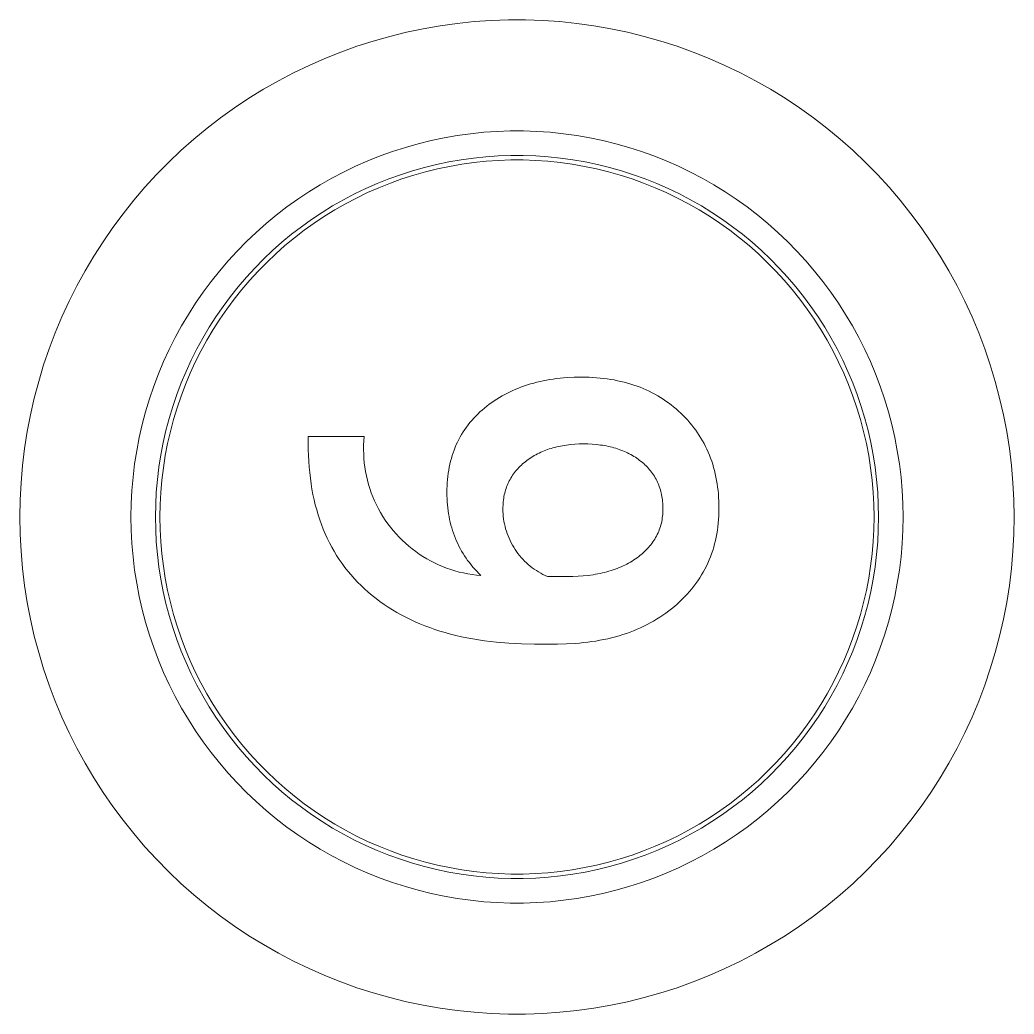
# Model space of a CAD drawing. Header units: millimetres. Extents: x -279 to 4999, y 61 to 3536.
# Drawn here: x 241.1 to 263.1, y 1741.27 to 1763.26 of the extents above; entities that cross this region are included whole.
import ezdxf

# ---------------------------------------------------------------- set-up
doc = ezdxf.new("R2010")
doc.units = ezdxf.units.MM
doc.layers.add('ZANO_R', color=7, linetype='Continuous', lineweight=0)

msp = doc.modelspace()

# ---------------------------------------------------------------- linework, layer by layer
at = {"layer": 'ZANO_R'}
for p, q in [((250.402, 1763.131), (250.028, 1763.066)), ((250.778, 1763.184), (250.402, 1763.131)), ((251.156, 1763.223), (250.778, 1763.184)), ((251.534, 1763.249), (251.156, 1763.223)), ((251.914, 1763.262), (251.534, 1763.249)), ((252.294, 1763.262), (251.914, 1763.262)), ((252.673, 1763.249), (252.294, 1763.262)), ((253.052, 1763.223), (252.673, 1763.249)), ((253.43, 1763.184), (253.052, 1763.223)), ((253.806, 1763.131), (253.43, 1763.184)), ((254.18, 1763.066), (253.806, 1763.131)), ((249.287, 1762.897), (248.922, 1762.794)), ((249.656, 1762.988), (249.287, 1762.897)), ((250.028, 1763.066), (249.656, 1762.988)), ((254.552, 1762.988), (254.18, 1763.066)), ((254.92, 1762.897), (254.552, 1762.988)), ((255.286, 1762.794), (254.92, 1762.897)), ((248.56, 1762.678), (248.203, 1762.549)), ((248.922, 1762.794), (248.56, 1762.678)), ((255.647, 1762.678), (255.286, 1762.794)), ((256.004, 1762.549), (255.647, 1762.678)), ((248.203, 1762.549), (247.85, 1762.408)), ((256.357, 1762.408), (256.004, 1762.549)), ((247.503, 1762.255), (247.161, 1762.091)), ((247.85, 1762.408), (247.503, 1762.255)), ((256.705, 1762.255), (256.357, 1762.408)), ((257.047, 1762.091), (256.705, 1762.255)), ((247.161, 1762.091), (246.824, 1761.914)), ((257.383, 1761.914), (257.047, 1762.091)), ((246.824, 1761.914), (246.495, 1761.726)), ((257.713, 1761.726), (257.383, 1761.914)), ((246.495, 1761.726), (246.171, 1761.527)), ((258.036, 1761.527), (257.713, 1761.726)), ((246.171, 1761.527), (245.855, 1761.317)), ((258.352, 1761.317), (258.036, 1761.527)), ((245.855, 1761.317), (245.546, 1761.096)), ((258.661, 1761.096), (258.352, 1761.317)), ((245.546, 1761.096), (245.245, 1760.864)), ((258.962, 1760.864), (258.661, 1761.096)), ((245.245, 1760.864), (244.953, 1760.622)), ((250.491, 1760.653), (250.782, 1760.704)), ((250.782, 1760.704), (251.074, 1760.744)), ((251.074, 1760.744), (251.367, 1760.775)), ((251.367, 1760.775), (251.662, 1760.795)), ((251.662, 1760.795), (251.956, 1760.805)), ((251.956, 1760.805), (252.251, 1760.805)), ((252.251, 1760.805), (252.546, 1760.795)), ((252.546, 1760.795), (252.84, 1760.775)), ((252.84, 1760.775), (253.133, 1760.744)), ((253.133, 1760.744), (253.426, 1760.704)), ((253.426, 1760.704), (253.716, 1760.653)), ((259.255, 1760.622), (258.962, 1760.864)), ((244.953, 1760.622), (244.668, 1760.37)), ((249.352, 1760.351), (249.633, 1760.441)), ((249.633, 1760.441), (249.917, 1760.522)), ((249.917, 1760.522), (250.203, 1760.592)), ((250.203, 1760.592), (250.491, 1760.653)), ((253.716, 1760.653), (254.005, 1760.592)), ((254.005, 1760.592), (254.291, 1760.522)), ((254.291, 1760.522), (254.575, 1760.441)), ((254.575, 1760.441), (254.856, 1760.351)), ((259.539, 1760.37), (259.255, 1760.622)), ((244.668, 1760.37), (244.393, 1760.109)), ((248.801, 1760.142), (249.075, 1760.251)), ((249.075, 1760.251), (249.352, 1760.351)), ((251.139, 1760.206), (251.414, 1760.234)), ((251.414, 1760.234), (251.69, 1760.253)), ((251.69, 1760.253), (251.966, 1760.263)), ((251.966, 1760.263), (252.242, 1760.263)), ((252.242, 1760.263), (252.518, 1760.253)), ((252.518, 1760.253), (252.793, 1760.234)), ((252.793, 1760.234), (253.068, 1760.206)), ((254.856, 1760.351), (255.133, 1760.251)), ((255.133, 1760.251), (255.407, 1760.142)), ((259.815, 1760.109), (259.539, 1760.37)), ((244.393, 1760.109), (244.127, 1759.838)), ((248.265, 1759.895), (248.531, 1760.023)), ((248.531, 1760.023), (248.801, 1760.142)), ((250.055, 1759.997), (250.324, 1760.063)), ((250.324, 1760.063), (250.594, 1760.12)), ((250.346, 1759.966), (250.613, 1760.022)), ((250.594, 1760.12), (250.866, 1760.168)), ((250.613, 1760.022), (250.881, 1760.069)), ((250.866, 1760.168), (251.139, 1760.206)), ((250.881, 1760.069), (251.152, 1760.106)), ((251.152, 1760.106), (251.423, 1760.134)), ((251.423, 1760.134), (251.695, 1760.153)), ((251.695, 1760.153), (251.967, 1760.163)), ((251.967, 1760.163), (252.24, 1760.163)), ((252.24, 1760.163), (252.513, 1760.153)), ((252.513, 1760.153), (252.785, 1760.134)), ((252.785, 1760.134), (253.056, 1760.106)), ((253.056, 1760.106), (253.326, 1760.069)), ((253.068, 1760.206), (253.342, 1760.168)), ((253.326, 1760.069), (253.595, 1760.022)), ((253.342, 1760.168), (253.614, 1760.12)), ((253.595, 1760.022), (253.862, 1759.966)), ((253.614, 1760.12), (253.884, 1760.063)), ((253.884, 1760.063), (254.152, 1759.997)), ((255.407, 1760.142), (255.677, 1760.023)), ((255.677, 1760.023), (255.943, 1759.895)), ((260.081, 1759.838), (259.815, 1760.109)), ((244.127, 1759.838), (243.87, 1759.558)), ((248.004, 1759.758), (248.265, 1759.895)), ((249.267, 1759.744), (249.527, 1759.837)), ((249.527, 1759.837), (249.79, 1759.922)), ((249.559, 1759.743), (249.819, 1759.826)), ((249.79, 1759.922), (250.055, 1759.997)), ((249.819, 1759.826), (250.081, 1759.901)), ((250.081, 1759.901), (250.346, 1759.966)), ((253.862, 1759.966), (254.126, 1759.901)), ((254.126, 1759.901), (254.389, 1759.826)), ((254.152, 1759.997), (254.418, 1759.922)), ((254.389, 1759.826), (254.649, 1759.743)), ((254.418, 1759.922), (254.681, 1759.837)), ((254.681, 1759.837), (254.941, 1759.744)), ((255.943, 1759.895), (256.204, 1759.758)), ((260.337, 1759.558), (260.081, 1759.838)), ((247.497, 1759.458), (247.748, 1759.612)), ((247.748, 1759.612), (248.004, 1759.758)), ((248.758, 1759.53), (249.01, 1759.642)), ((249.01, 1759.642), (249.267, 1759.744)), ((249.049, 1759.549), (249.302, 1759.651)), ((249.302, 1759.651), (249.559, 1759.743)), ((254.649, 1759.743), (254.905, 1759.651)), ((254.905, 1759.651), (255.158, 1759.549)), ((254.941, 1759.744), (255.197, 1759.642)), ((255.197, 1759.642), (255.45, 1759.53)), ((256.204, 1759.758), (256.46, 1759.612)), ((256.46, 1759.612), (256.711, 1759.458)), ((243.87, 1759.558), (243.623, 1759.27)), ((247.251, 1759.294), (247.497, 1759.458)), ((248.264, 1759.282), (248.509, 1759.411)), ((248.509, 1759.411), (248.758, 1759.53)), ((248.554, 1759.321), (248.799, 1759.44)), ((248.799, 1759.44), (249.049, 1759.549)), ((255.158, 1759.549), (255.408, 1759.44)), ((255.408, 1759.44), (255.654, 1759.321)), ((255.45, 1759.53), (255.699, 1759.411)), ((255.699, 1759.411), (255.943, 1759.282)), ((256.711, 1759.458), (256.957, 1759.294)), ((260.584, 1759.27), (260.337, 1759.558)), ((243.623, 1759.27), (243.387, 1758.973)), ((246.778, 1758.943), (247.011, 1759.123)), ((247.011, 1759.123), (247.251, 1759.294)), ((247.789, 1759.001), (248.024, 1759.146)), ((248.024, 1759.146), (248.264, 1759.282)), ((248.075, 1759.06), (248.312, 1759.195)), ((248.312, 1759.195), (248.554, 1759.321)), ((255.654, 1759.321), (255.895, 1759.195)), ((255.895, 1759.195), (256.132, 1759.06)), ((255.943, 1759.282), (256.183, 1759.146)), ((256.183, 1759.146), (256.418, 1759.001)), ((256.957, 1759.294), (257.196, 1759.123)), ((257.196, 1759.123), (257.43, 1758.943)), ((260.821, 1758.973), (260.584, 1759.27)), ((243.387, 1758.973), (243.16, 1758.668)), ((246.55, 1758.755), (246.778, 1758.943)), ((247.559, 1758.848), (247.789, 1759.001)), ((247.616, 1758.765), (247.843, 1758.916)), ((247.843, 1758.916), (248.075, 1759.06)), ((256.132, 1759.06), (256.364, 1758.916)), ((256.364, 1758.916), (256.591, 1758.765)), ((256.418, 1759.001), (256.648, 1758.848)), ((257.43, 1758.943), (257.657, 1758.755)), ((261.047, 1758.668), (260.821, 1758.973)), ((246.329, 1758.559), (246.55, 1758.755)), ((247.116, 1758.519), (247.335, 1758.687)), ((247.335, 1758.687), (247.559, 1758.848)), ((247.394, 1758.607), (247.616, 1758.765)), ((256.591, 1758.765), (256.813, 1758.607)), ((256.648, 1758.848), (256.873, 1758.687)), ((256.873, 1758.687), (257.092, 1758.519)), ((257.657, 1758.755), (257.878, 1758.559)), ((243.16, 1758.668), (242.944, 1758.355)), ((246.116, 1758.356), (246.329, 1758.559)), ((246.903, 1758.343), (247.116, 1758.519)), ((247.178, 1758.44), (247.394, 1758.607)), ((256.813, 1758.607), (257.029, 1758.44)), ((257.092, 1758.519), (257.305, 1758.343)), ((257.878, 1758.559), (258.092, 1758.356)), ((261.263, 1758.355), (261.047, 1758.668)), ((242.944, 1758.355), (242.74, 1758.036)), ((245.909, 1758.146), (246.116, 1758.356)), ((246.696, 1758.16), (246.903, 1758.343)), ((246.764, 1758.086), (246.968, 1758.267)), ((246.968, 1758.267), (247.178, 1758.44)), ((257.029, 1758.44), (257.24, 1758.267)), ((257.24, 1758.267), (257.444, 1758.086)), ((257.305, 1758.343), (257.511, 1758.16)), ((258.092, 1758.356), (258.299, 1758.146)), ((261.468, 1758.036), (261.263, 1758.355)), ((242.74, 1758.036), (242.546, 1757.709)), ((245.71, 1757.929), (245.909, 1758.146)), ((246.496, 1757.969), (246.696, 1758.16)), ((246.566, 1757.898), (246.764, 1758.086)), ((257.444, 1758.086), (257.642, 1757.898)), ((257.511, 1758.16), (257.712, 1757.969)), ((258.299, 1758.146), (258.498, 1757.929)), ((261.662, 1757.709), (261.468, 1758.036)), ((245.518, 1757.705), (245.71, 1757.929)), ((246.302, 1757.772), (246.496, 1757.969)), ((246.375, 1757.704), (246.566, 1757.898)), ((257.642, 1757.898), (257.833, 1757.704)), ((257.712, 1757.969), (257.905, 1757.772)), ((258.498, 1757.929), (258.69, 1757.705)), ((242.546, 1757.709), (242.364, 1757.376)), ((245.334, 1757.474), (245.518, 1757.705)), ((246.116, 1757.569), (246.302, 1757.772)), ((246.191, 1757.503), (246.375, 1757.704)), ((257.833, 1757.704), (258.017, 1757.503)), ((257.905, 1757.772), (258.092, 1757.569)), ((258.69, 1757.705), (258.874, 1757.474)), ((261.844, 1757.376), (261.662, 1757.709)), ((242.364, 1757.376), (242.193, 1757.037)), ((245.158, 1757.237), (245.334, 1757.474)), ((245.936, 1757.359), (246.116, 1757.569)), ((246.013, 1757.295), (246.191, 1757.503)), ((258.017, 1757.503), (258.194, 1757.295)), ((258.092, 1757.569), (258.271, 1757.359)), ((258.874, 1757.474), (259.049, 1757.237)), ((262.014, 1757.037), (261.844, 1757.376)), ((244.991, 1756.995), (245.158, 1757.237)), ((245.599, 1756.921), (245.764, 1757.143)), ((245.764, 1757.143), (245.936, 1757.359)), ((245.843, 1757.082), (246.013, 1757.295)), ((258.194, 1757.295), (258.364, 1757.082)), ((258.271, 1757.359), (258.444, 1757.143)), ((258.444, 1757.143), (258.608, 1756.921)), ((259.049, 1757.237), (259.217, 1756.995)), ((242.193, 1757.037), (242.034, 1756.692)), ((244.832, 1756.746), (244.991, 1756.995)), ((245.442, 1756.694), (245.599, 1756.921)), ((245.681, 1756.863), (245.843, 1757.082)), ((258.364, 1757.082), (258.527, 1756.863)), ((258.608, 1756.921), (258.765, 1756.694)), ((259.217, 1756.995), (259.376, 1756.746)), ((262.173, 1756.692), (262.014, 1757.037)), ((244.681, 1756.493), (244.832, 1756.746)), ((245.526, 1756.639), (245.681, 1756.863)), ((258.527, 1756.863), (258.682, 1756.639)), ((259.376, 1756.746), (259.526, 1756.493)), ((242.034, 1756.692), (241.887, 1756.341)), ((244.54, 1756.234), (244.681, 1756.493)), ((245.294, 1756.462), (245.442, 1756.694)), ((245.379, 1756.409), (245.526, 1756.639)), ((258.682, 1756.639), (258.829, 1756.409)), ((258.765, 1756.694), (258.914, 1756.462)), ((259.526, 1756.493), (259.668, 1756.234)), ((262.32, 1756.341), (262.173, 1756.692)), ((241.887, 1756.341), (241.753, 1755.986)), ((245.153, 1756.224), (245.294, 1756.462)), ((245.24, 1756.174), (245.379, 1756.409)), ((258.829, 1756.409), (258.968, 1756.174)), ((258.914, 1756.462), (259.055, 1756.224)), ((262.455, 1755.986), (262.32, 1756.341)), ((244.407, 1755.97), (244.54, 1756.234)), ((245.02, 1755.982), (245.153, 1756.224)), ((245.109, 1755.935), (245.24, 1756.174)), ((258.968, 1756.174), (259.099, 1755.935)), ((259.055, 1756.224), (259.187, 1755.982)), ((259.668, 1756.234), (259.8, 1755.97)), ((241.753, 1755.986), (241.63, 1755.627)), ((244.284, 1755.703), (244.407, 1755.97)), ((244.896, 1755.735), (245.02, 1755.982)), ((244.986, 1755.692), (245.109, 1755.935)), ((259.099, 1755.935), (259.221, 1755.692)), ((259.187, 1755.982), (259.312, 1755.735)), ((259.8, 1755.97), (259.924, 1755.703)), ((262.577, 1755.627), (262.455, 1755.986)), ((241.63, 1755.627), (241.521, 1755.263)), ((244.17, 1755.431), (244.284, 1755.703)), ((244.781, 1755.484), (244.896, 1755.735)), ((244.872, 1755.444), (244.986, 1755.692)), ((259.221, 1755.692), (259.336, 1755.444)), ((259.312, 1755.735), (259.427, 1755.484)), ((259.924, 1755.703), (260.038, 1755.431)), ((262.687, 1755.263), (262.577, 1755.627)), ((244.065, 1755.155), (244.17, 1755.431)), ((244.674, 1755.229), (244.781, 1755.484)), ((244.767, 1755.192), (244.872, 1755.444)), ((259.336, 1755.444), (259.441, 1755.192)), ((259.427, 1755.484), (259.534, 1755.229)), ((260.038, 1755.431), (260.142, 1755.155)), ((241.521, 1755.263), (241.423, 1754.896)), ((244.576, 1754.971), (244.674, 1755.229)), ((244.67, 1754.937), (244.767, 1755.192)), ((252.205, 1755.142), (252.271, 1755.166)), ((252.271, 1755.166), (252.338, 1755.188)), ((252.338, 1755.188), (252.405, 1755.208)), ((252.405, 1755.208), (252.474, 1755.228)), ((252.474, 1755.228), (252.543, 1755.246)), ((252.543, 1755.246), (252.614, 1755.262)), ((252.614, 1755.262), (252.685, 1755.278)), ((252.685, 1755.278), (252.757, 1755.292)), ((252.757, 1755.292), (252.83, 1755.305)), ((252.83, 1755.305), (252.905, 1755.316)), ((252.905, 1755.316), (252.98, 1755.326)), ((252.98, 1755.326), (253.056, 1755.335)), ((253.056, 1755.335), (253.133, 1755.342)), ((253.133, 1755.342), (253.211, 1755.348)), ((253.211, 1755.348), (253.37, 1755.356)), ((253.37, 1755.356), (253.532, 1755.359)), ((253.532, 1755.359), (253.617, 1755.358)), ((253.617, 1755.358), (253.7, 1755.356)), ((253.7, 1755.356), (253.782, 1755.352)), ((253.782, 1755.352), (253.864, 1755.346)), ((253.864, 1755.346), (253.944, 1755.339)), ((253.944, 1755.339), (254.024, 1755.331)), ((254.024, 1755.331), (254.102, 1755.32)), ((254.102, 1755.32), (254.179, 1755.309)), ((254.179, 1755.309), (254.255, 1755.295)), ((254.255, 1755.295), (254.331, 1755.28)), ((254.331, 1755.28), (254.405, 1755.264)), ((254.405, 1755.264), (254.478, 1755.246)), ((254.478, 1755.246), (254.551, 1755.227)), ((254.551, 1755.227), (254.622, 1755.205)), ((254.622, 1755.205), (254.692, 1755.183)), ((254.692, 1755.183), (254.761, 1755.158)), ((259.441, 1755.192), (259.538, 1754.937)), ((259.534, 1755.229), (259.632, 1754.971)), ((262.784, 1754.896), (262.687, 1755.263)), ((243.97, 1754.876), (244.065, 1755.155)), ((244.487, 1754.71), (244.576, 1754.971)), ((251.714, 1754.907), (251.772, 1754.941)), ((251.772, 1754.941), (251.831, 1754.974)), ((251.831, 1754.974), (251.891, 1755.005)), ((251.891, 1755.005), (251.952, 1755.035)), ((251.952, 1755.035), (252.014, 1755.064)), ((252.014, 1755.064), (252.077, 1755.091)), ((252.077, 1755.091), (252.14, 1755.117)), ((252.14, 1755.117), (252.205, 1755.142)), ((254.761, 1755.158), (254.83, 1755.133)), ((254.83, 1755.133), (254.897, 1755.105)), ((254.897, 1755.105), (254.963, 1755.076)), ((254.963, 1755.076), (255.028, 1755.046)), ((255.028, 1755.046), (255.092, 1755.014)), ((255.092, 1755.014), (255.155, 1754.98)), ((255.155, 1754.98), (255.218, 1754.945)), ((255.218, 1754.945), (255.279, 1754.908)), ((259.632, 1754.971), (259.721, 1754.71)), ((260.142, 1755.155), (260.237, 1754.876)), ((241.423, 1754.896), (241.339, 1754.526)), ((243.885, 1754.593), (243.97, 1754.876)), ((244.582, 1754.679), (244.67, 1754.937)), ((251.437, 1754.717), (251.491, 1754.757)), ((251.491, 1754.757), (251.545, 1754.797)), ((251.545, 1754.797), (251.6, 1754.835)), ((251.6, 1754.835), (251.656, 1754.872)), ((251.656, 1754.872), (251.714, 1754.907)), ((255.279, 1754.908), (255.339, 1754.87)), ((255.339, 1754.87), (255.398, 1754.83)), ((255.398, 1754.83), (255.456, 1754.789)), ((255.456, 1754.789), (255.513, 1754.746)), ((255.513, 1754.746), (255.569, 1754.701)), ((259.538, 1754.937), (259.626, 1754.679)), ((260.237, 1754.876), (260.323, 1754.593)), ((262.869, 1754.526), (262.784, 1754.896)), ((241.339, 1754.526), (241.267, 1754.153)), ((243.809, 1754.308), (243.885, 1754.593)), ((244.407, 1754.445), (244.487, 1754.71)), ((244.503, 1754.418), (244.582, 1754.679)), ((251.19, 1754.496), (251.236, 1754.542)), ((251.236, 1754.542), (251.284, 1754.587)), ((251.284, 1754.587), (251.334, 1754.631)), ((251.334, 1754.631), (251.385, 1754.674)), ((251.385, 1754.674), (251.437, 1754.717)), ((255.569, 1754.701), (255.624, 1754.655)), ((255.624, 1754.655), (255.679, 1754.607)), ((255.679, 1754.607), (255.732, 1754.558)), ((255.732, 1754.558), (255.783, 1754.507)), ((255.783, 1754.507), (255.833, 1754.456)), ((259.626, 1754.679), (259.704, 1754.418)), ((259.721, 1754.71), (259.801, 1754.445)), ((260.323, 1754.593), (260.398, 1754.308)), ((262.94, 1754.153), (262.869, 1754.526)), ((243.744, 1754.021), (243.809, 1754.308)), ((244.336, 1754.178), (244.407, 1754.445)), ((244.433, 1754.154), (244.503, 1754.418)), ((250.983, 1754.25), (251.021, 1754.301)), ((251.021, 1754.301), (251.061, 1754.351)), ((251.061, 1754.351), (251.102, 1754.4)), ((251.102, 1754.4), (251.145, 1754.448)), ((251.145, 1754.448), (251.19, 1754.496)), ((255.833, 1754.456), (255.882, 1754.403)), ((255.882, 1754.403), (255.929, 1754.35)), ((255.929, 1754.35), (255.974, 1754.295)), ((255.974, 1754.295), (256.017, 1754.24)), ((259.704, 1754.418), (259.774, 1754.154)), ((259.801, 1754.445), (259.871, 1754.178)), ((260.398, 1754.308), (260.464, 1754.021)), ((241.267, 1754.153), (241.209, 1753.778)), ((244.275, 1753.909), (244.336, 1754.178)), ((244.373, 1753.889), (244.433, 1754.154)), ((250.846, 1754.036), (250.878, 1754.091)), ((250.878, 1754.091), (250.911, 1754.145)), ((250.911, 1754.145), (250.946, 1754.198)), ((250.946, 1754.198), (250.983, 1754.25)), ((256.017, 1754.24), (256.059, 1754.184)), ((256.059, 1754.184), (256.1, 1754.126)), ((256.1, 1754.126), (256.138, 1754.068)), ((256.138, 1754.068), (256.175, 1754.008)), ((259.774, 1754.154), (259.835, 1753.889)), ((259.871, 1754.178), (259.933, 1753.909)), ((262.999, 1753.778), (262.94, 1754.153)), ((243.688, 1753.731), (243.744, 1754.021)), ((244.223, 1753.638), (244.275, 1753.909)), ((244.321, 1753.621), (244.373, 1753.889)), ((247.484, 1753.892), (247.484, 1754.046)), ((247.484, 1754.046), (248.723, 1754.046)), ((247.485, 1753.758), (247.484, 1753.892)), ((248.71, 1753.851), (248.709, 1753.754)), ((248.715, 1753.949), (248.71, 1753.851)), ((248.723, 1754.046), (248.715, 1753.949)), ((250.736, 1753.806), (250.761, 1753.865)), ((250.761, 1753.865), (250.788, 1753.923)), ((250.788, 1753.923), (250.816, 1753.98)), ((250.816, 1753.98), (250.846, 1754.036)), ((253.11, 1753.842), (253.067, 1753.834)), ((253.154, 1753.849), (253.11, 1753.842)), ((253.198, 1753.856), (253.154, 1753.849)), ((253.243, 1753.862), (253.198, 1753.856)), ((253.289, 1753.867), (253.243, 1753.862)), ((253.382, 1753.874), (253.289, 1753.867)), ((253.477, 1753.879), (253.382, 1753.874)), ((253.575, 1753.881), (253.477, 1753.879)), ((253.672, 1753.879), (253.575, 1753.881)), ((253.767, 1753.874), (253.672, 1753.879)), ((253.86, 1753.867), (253.767, 1753.874)), ((253.906, 1753.862), (253.86, 1753.867)), ((253.95, 1753.856), (253.906, 1753.862)), ((253.995, 1753.85), (253.95, 1753.856)), ((254.038, 1753.843), (253.995, 1753.85)), ((254.081, 1753.835), (254.038, 1753.843)), ((256.175, 1754.008), (256.21, 1753.948)), ((256.21, 1753.948), (256.244, 1753.887)), ((256.244, 1753.887), (256.276, 1753.825)), ((259.835, 1753.889), (259.886, 1753.621)), ((259.933, 1753.909), (259.985, 1753.638)), ((260.464, 1754.021), (260.519, 1753.731)), ((241.209, 1753.778), (241.163, 1753.401)), ((243.642, 1753.44), (243.688, 1753.731)), ((244.18, 1753.365), (244.223, 1753.638)), ((244.279, 1753.351), (244.321, 1753.621)), ((247.489, 1753.627), (247.485, 1753.758)), ((247.496, 1753.498), (247.489, 1753.627)), ((248.709, 1753.754), (248.711, 1753.657)), ((248.711, 1753.657), (248.716, 1753.56)), ((250.651, 1753.561), (250.67, 1753.624)), ((250.67, 1753.624), (250.69, 1753.685)), ((250.69, 1753.685), (250.712, 1753.746)), ((250.712, 1753.746), (250.736, 1753.806)), ((252.485, 1753.621), (252.451, 1753.601)), ((252.52, 1753.641), (252.485, 1753.621)), ((252.555, 1753.66), (252.52, 1753.641)), ((252.591, 1753.678), (252.555, 1753.66)), ((252.628, 1753.695), (252.591, 1753.678)), ((252.665, 1753.711), (252.628, 1753.695)), ((252.702, 1753.727), (252.665, 1753.711)), ((252.741, 1753.742), (252.702, 1753.727)), ((252.779, 1753.756), (252.741, 1753.742)), ((252.819, 1753.77), (252.779, 1753.756)), ((252.859, 1753.782), (252.819, 1753.77)), ((252.899, 1753.794), (252.859, 1753.782)), ((252.94, 1753.805), (252.899, 1753.794)), ((252.982, 1753.816), (252.94, 1753.805)), ((253.024, 1753.825), (252.982, 1753.816)), ((253.067, 1753.834), (253.024, 1753.825)), ((254.124, 1753.826), (254.081, 1753.835)), ((254.166, 1753.817), (254.124, 1753.826)), ((254.207, 1753.806), (254.166, 1753.817)), ((254.248, 1753.796), (254.207, 1753.806)), ((254.288, 1753.784), (254.248, 1753.796)), ((254.327, 1753.771), (254.288, 1753.784)), ((254.366, 1753.758), (254.327, 1753.771)), ((254.405, 1753.744), (254.366, 1753.758)), ((254.442, 1753.729), (254.405, 1753.744)), ((254.48, 1753.714), (254.442, 1753.729)), ((254.516, 1753.698), (254.48, 1753.714)), ((254.552, 1753.681), (254.516, 1753.698)), ((254.587, 1753.663), (254.552, 1753.681)), ((254.622, 1753.644), (254.587, 1753.663)), ((254.656, 1753.625), (254.622, 1753.644)), ((254.69, 1753.605), (254.656, 1753.625)), ((256.276, 1753.825), (256.307, 1753.761)), ((256.307, 1753.761), (256.335, 1753.697)), ((256.335, 1753.697), (256.362, 1753.632)), ((256.362, 1753.632), (256.388, 1753.566)), ((259.886, 1753.621), (259.929, 1753.351)), ((259.985, 1753.638), (260.028, 1753.365)), ((260.519, 1753.731), (260.565, 1753.44)), ((263.045, 1753.401), (262.999, 1753.778)), ((241.163, 1753.401), (241.13, 1753.023)), ((243.607, 1753.147), (243.642, 1753.44)), ((247.505, 1753.37), (247.496, 1753.498)), ((248.716, 1753.56), (248.725, 1753.463)), ((248.725, 1753.463), (248.737, 1753.366)), ((250.605, 1753.367), (250.619, 1753.432)), ((250.619, 1753.432), (250.634, 1753.497)), ((250.634, 1753.497), (250.651, 1753.561)), ((252.2, 1753.412), (252.172, 1753.385)), ((252.229, 1753.438), (252.2, 1753.412)), ((252.258, 1753.463), (252.229, 1753.438)), ((252.289, 1753.488), (252.258, 1753.463)), ((252.32, 1753.512), (252.289, 1753.488)), ((252.352, 1753.535), (252.32, 1753.512)), ((252.385, 1753.558), (252.352, 1753.535)), ((252.418, 1753.58), (252.385, 1753.558)), ((252.451, 1753.601), (252.418, 1753.58)), ((254.723, 1753.584), (254.69, 1753.605)), ((254.755, 1753.563), (254.723, 1753.584)), ((254.787, 1753.541), (254.755, 1753.563)), ((254.818, 1753.517), (254.787, 1753.541)), ((254.849, 1753.494), (254.818, 1753.517)), ((254.878, 1753.469), (254.849, 1753.494)), ((254.907, 1753.444), (254.878, 1753.469)), ((254.935, 1753.419), (254.907, 1753.444)), ((254.962, 1753.393), (254.935, 1753.419)), ((256.388, 1753.566), (256.412, 1753.499)), ((256.412, 1753.499), (256.434, 1753.43)), ((256.434, 1753.43), (256.454, 1753.361)), ((260.565, 1753.44), (260.601, 1753.147)), ((263.078, 1753.023), (263.045, 1753.401)), ((244.147, 1753.091), (244.18, 1753.365)), ((244.246, 1753.081), (244.279, 1753.351)), ((247.517, 1753.245), (247.505, 1753.37)), ((247.531, 1753.121), (247.517, 1753.245)), ((248.737, 1753.366), (248.753, 1753.27)), ((248.753, 1753.27), (248.771, 1753.174)), ((250.573, 1753.163), (250.582, 1753.232)), ((250.582, 1753.232), (250.593, 1753.3)), ((250.593, 1753.3), (250.605, 1753.367)), ((252.006, 1753.187), (251.986, 1753.157)), ((252.027, 1753.217), (252.006, 1753.187)), ((252.049, 1753.246), (252.027, 1753.217)), ((252.072, 1753.275), (252.049, 1753.246)), ((252.095, 1753.303), (252.072, 1753.275)), ((252.12, 1753.331), (252.095, 1753.303)), ((252.146, 1753.359), (252.12, 1753.331)), ((252.172, 1753.385), (252.146, 1753.359)), ((254.988, 1753.366), (254.962, 1753.393)), ((255.013, 1753.339), (254.988, 1753.366)), ((255.038, 1753.311), (255.013, 1753.339)), ((255.061, 1753.283), (255.038, 1753.311)), ((255.083, 1753.254), (255.061, 1753.283)), ((255.104, 1753.225), (255.083, 1753.254)), ((255.125, 1753.195), (255.104, 1753.225)), ((255.144, 1753.165), (255.125, 1753.195)), ((256.454, 1753.361), (256.473, 1753.291)), ((256.473, 1753.291), (256.49, 1753.22)), ((256.49, 1753.22), (256.506, 1753.148)), ((259.929, 1753.351), (259.961, 1753.081)), ((260.028, 1753.365), (260.061, 1753.091)), ((241.13, 1753.023), (241.11, 1752.644)), ((243.582, 1752.853), (243.607, 1753.147)), ((244.123, 1752.816), (244.147, 1753.091)), ((244.223, 1752.809), (244.246, 1753.081)), ((247.548, 1753), (247.531, 1753.121)), ((247.567, 1752.88), (247.548, 1753)), ((248.771, 1753.174), (248.794, 1753.08)), ((248.794, 1753.08), (248.819, 1752.986)), ((248.819, 1752.986), (248.848, 1752.893)), ((250.556, 1752.951), (250.56, 1753.023)), ((250.56, 1753.023), (250.566, 1753.094)), ((250.566, 1753.094), (250.573, 1753.163)), ((251.887, 1752.964), (251.874, 1752.93)), ((251.901, 1752.997), (251.887, 1752.964)), ((251.916, 1753.03), (251.901, 1752.997)), ((251.932, 1753.063), (251.916, 1753.03)), ((251.949, 1753.095), (251.932, 1753.063)), ((251.967, 1753.126), (251.949, 1753.095)), ((251.986, 1753.157), (251.967, 1753.126)), ((255.162, 1753.134), (255.144, 1753.165)), ((255.18, 1753.102), (255.162, 1753.134)), ((255.197, 1753.07), (255.18, 1753.102)), ((255.212, 1753.038), (255.197, 1753.07)), ((255.227, 1753.005), (255.212, 1753.038)), ((255.241, 1752.971), (255.227, 1753.005)), ((255.253, 1752.937), (255.241, 1752.971)), ((256.506, 1753.148), (256.52, 1753.075)), ((256.52, 1753.075), (256.532, 1753.001)), ((256.532, 1753.001), (256.543, 1752.926)), ((259.961, 1753.081), (259.985, 1752.809)), ((260.061, 1753.091), (260.085, 1752.816)), ((260.601, 1753.147), (260.626, 1752.853)), ((263.097, 1752.644), (263.078, 1753.023)), ((243.566, 1752.559), (243.582, 1752.853)), ((244.109, 1752.54), (244.123, 1752.816)), ((244.208, 1752.537), (244.223, 1752.809)), ((247.589, 1752.763), (247.567, 1752.88)), ((247.614, 1752.647), (247.589, 1752.763)), ((248.848, 1752.893), (248.879, 1752.801)), ((248.879, 1752.801), (248.914, 1752.71)), ((250.553, 1752.805), (250.554, 1752.879)), ((250.554, 1752.736), (250.553, 1752.805)), ((250.554, 1752.879), (250.556, 1752.951)), ((251.823, 1752.753), (251.816, 1752.716)), ((251.832, 1752.79), (251.823, 1752.753)), ((251.841, 1752.826), (251.832, 1752.79)), ((251.851, 1752.861), (251.841, 1752.826)), ((251.862, 1752.896), (251.851, 1752.861)), ((251.874, 1752.93), (251.862, 1752.896)), ((255.265, 1752.902), (255.253, 1752.937)), ((255.276, 1752.867), (255.265, 1752.902)), ((255.286, 1752.831), (255.276, 1752.867)), ((255.295, 1752.795), (255.286, 1752.831)), ((255.303, 1752.758), (255.295, 1752.795)), ((255.31, 1752.721), (255.303, 1752.758)), ((256.543, 1752.926), (256.552, 1752.85)), ((256.552, 1752.85), (256.559, 1752.773)), ((256.559, 1752.773), (256.565, 1752.695)), ((259.985, 1752.809), (259.999, 1752.537)), ((260.085, 1752.816), (260.099, 1752.54)), ((260.626, 1752.853), (260.641, 1752.559)), ((241.11, 1752.644), (241.104, 1752.264)), ((243.561, 1752.264), (243.566, 1752.559)), ((244.104, 1752.264), (244.109, 1752.54)), ((244.204, 1752.264), (244.208, 1752.537)), ((247.641, 1752.534), (247.614, 1752.647)), ((247.671, 1752.422), (247.641, 1752.534)), ((248.914, 1752.71), (248.953, 1752.62)), ((248.953, 1752.62), (248.994, 1752.532)), ((248.994, 1752.532), (249.038, 1752.445)), ((250.556, 1752.667), (250.554, 1752.736)), ((250.56, 1752.599), (250.556, 1752.667)), ((250.565, 1752.532), (250.56, 1752.599)), ((250.571, 1752.466), (250.565, 1752.532)), ((251.794, 1752.524), (251.793, 1752.484)), ((251.797, 1752.564), (251.794, 1752.524)), ((251.8, 1752.603), (251.797, 1752.564)), ((251.804, 1752.641), (251.8, 1752.603)), ((251.81, 1752.679), (251.804, 1752.641)), ((251.816, 1752.716), (251.81, 1752.679)), ((255.316, 1752.683), (255.31, 1752.721)), ((255.321, 1752.645), (255.316, 1752.683)), ((255.326, 1752.606), (255.321, 1752.645)), ((255.329, 1752.566), (255.326, 1752.606)), ((255.331, 1752.526), (255.329, 1752.566)), ((255.333, 1752.485), (255.331, 1752.526)), ((256.565, 1752.695), (256.569, 1752.617)), ((256.569, 1752.617), (256.572, 1752.537)), ((256.572, 1752.537), (256.573, 1752.456)), ((259.999, 1752.537), (260.004, 1752.264)), ((260.099, 1752.54), (260.104, 1752.264)), ((260.641, 1752.559), (260.646, 1752.264)), ((263.104, 1752.264), (263.097, 1752.644)), ((247.704, 1752.312), (247.671, 1752.422)), ((247.739, 1752.204), (247.704, 1752.312)), ((249.038, 1752.445), (249.085, 1752.36)), ((249.085, 1752.36), (249.136, 1752.277)), ((250.579, 1752.401), (250.571, 1752.466)), ((250.589, 1752.336), (250.579, 1752.401)), ((250.6, 1752.272), (250.589, 1752.336)), ((251.793, 1752.484), (251.792, 1752.444)), ((251.792, 1752.444), (251.793, 1752.388)), ((251.793, 1752.388), (251.796, 1752.332)), ((251.796, 1752.332), (251.801, 1752.277)), ((255.324, 1752.283), (255.328, 1752.322)), ((255.328, 1752.322), (255.331, 1752.362)), ((255.331, 1752.362), (255.333, 1752.403)), ((255.333, 1752.444), (255.333, 1752.485)), ((255.333, 1752.403), (255.333, 1752.444)), ((256.572, 1752.373), (256.569, 1752.291)), ((256.573, 1752.456), (256.572, 1752.373)), ((241.104, 1752.264), (241.11, 1751.884)), ((243.566, 1751.969), (243.561, 1752.264)), ((244.109, 1751.988), (244.104, 1752.264)), ((244.208, 1751.991), (244.204, 1752.264)), ((247.776, 1752.099), (247.739, 1752.204)), ((247.817, 1751.995), (247.776, 1752.099)), ((249.136, 1752.277), (249.189, 1752.195)), ((249.189, 1752.195), (249.245, 1752.116)), ((249.245, 1752.116), (249.303, 1752.038)), ((250.612, 1752.209), (250.6, 1752.272)), ((250.626, 1752.146), (250.612, 1752.209)), ((250.642, 1752.085), (250.626, 1752.146)), ((250.659, 1752.024), (250.642, 1752.085)), ((251.801, 1752.277), (251.807, 1752.221)), ((251.807, 1752.221), (251.816, 1752.166)), ((251.816, 1752.166), (251.826, 1752.111)), ((251.826, 1752.111), (251.839, 1752.056)), ((255.277, 1752.054), (255.288, 1752.091)), ((255.288, 1752.091), (255.298, 1752.128)), ((255.298, 1752.128), (255.306, 1752.166)), ((255.306, 1752.166), (255.313, 1752.204)), ((255.313, 1752.204), (255.319, 1752.243)), ((255.319, 1752.243), (255.324, 1752.283)), ((256.557, 1752.129), (256.549, 1752.05)), ((256.564, 1752.209), (256.557, 1752.129)), ((256.569, 1752.291), (256.564, 1752.209)), ((260.004, 1752.264), (259.999, 1751.991)), ((260.104, 1752.264), (260.099, 1751.988)), ((260.646, 1752.264), (260.641, 1751.969)), ((263.097, 1751.884), (263.104, 1752.264)), ((241.11, 1751.884), (241.13, 1751.505)), ((243.582, 1751.675), (243.566, 1751.969)), ((244.123, 1751.712), (244.109, 1751.988)), ((244.223, 1751.719), (244.208, 1751.991)), ((247.859, 1751.893), (247.817, 1751.995)), ((247.905, 1751.793), (247.859, 1751.893)), ((249.303, 1752.038), (249.364, 1751.962)), ((249.364, 1751.962), (249.428, 1751.889)), ((249.428, 1751.889), (249.495, 1751.818)), ((250.677, 1751.964), (250.659, 1752.024)), ((250.697, 1751.904), (250.677, 1751.964)), ((250.718, 1751.846), (250.697, 1751.904)), ((251.839, 1752.056), (251.853, 1752.002)), ((251.853, 1752.002), (251.869, 1751.949)), ((251.869, 1751.949), (251.887, 1751.896)), ((251.887, 1751.896), (251.906, 1751.844)), ((255.19, 1751.843), (255.208, 1751.877)), ((255.208, 1751.877), (255.224, 1751.911)), ((255.224, 1751.911), (255.239, 1751.946)), ((255.239, 1751.946), (255.253, 1751.982)), ((255.253, 1751.982), (255.266, 1752.018)), ((255.266, 1752.018), (255.277, 1752.054)), ((256.525, 1751.895), (256.511, 1751.818)), ((256.538, 1751.972), (256.525, 1751.895)), ((256.549, 1752.05), (256.538, 1751.972)), ((259.999, 1751.991), (259.985, 1751.719)), ((260.099, 1751.988), (260.085, 1751.712)), ((260.641, 1751.969), (260.626, 1751.675)), ((263.078, 1751.505), (263.097, 1751.884)), ((243.607, 1751.381), (243.582, 1751.675)), ((244.147, 1751.437), (244.123, 1751.712)), ((244.246, 1751.447), (244.223, 1751.719)), ((247.953, 1751.695), (247.905, 1751.793)), ((248.004, 1751.599), (247.953, 1751.695)), ((249.495, 1751.818), (249.564, 1751.749)), ((249.564, 1751.749), (249.635, 1751.682)), ((249.635, 1751.682), (249.708, 1751.619)), ((250.741, 1751.788), (250.718, 1751.846)), ((250.765, 1751.731), (250.741, 1751.788)), ((250.791, 1751.675), (250.765, 1751.731)), ((250.818, 1751.62), (250.791, 1751.675)), ((251.906, 1751.844), (251.928, 1751.792)), ((251.928, 1751.792), (251.951, 1751.741)), ((251.951, 1751.741), (251.976, 1751.691)), ((251.976, 1751.691), (252.002, 1751.642)), ((252.002, 1751.642), (252.031, 1751.594)), ((255.038, 1751.618), (255.063, 1751.649)), ((255.063, 1751.649), (255.087, 1751.68)), ((255.087, 1751.68), (255.11, 1751.712)), ((255.11, 1751.712), (255.132, 1751.744)), ((255.132, 1751.744), (255.153, 1751.776)), ((255.153, 1751.776), (255.172, 1751.809)), ((255.172, 1751.809), (255.19, 1751.843)), ((256.476, 1751.669), (256.456, 1751.596)), ((256.495, 1751.743), (256.476, 1751.669)), ((256.511, 1751.818), (256.495, 1751.743)), ((259.985, 1751.719), (259.961, 1751.447)), ((260.085, 1751.712), (260.061, 1751.437)), ((260.626, 1751.675), (260.601, 1751.381)), ((241.13, 1751.505), (241.163, 1751.127)), ((244.18, 1751.163), (244.147, 1751.437)), ((244.279, 1751.176), (244.246, 1751.447)), ((248.057, 1751.505), (248.004, 1751.599)), ((248.113, 1751.413), (248.057, 1751.505)), ((249.708, 1751.619), (249.784, 1751.557)), ((249.784, 1751.557), (249.862, 1751.499)), ((249.862, 1751.499), (249.941, 1751.443)), ((249.941, 1751.443), (250.023, 1751.39)), ((250.847, 1751.565), (250.818, 1751.62)), ((250.877, 1751.511), (250.847, 1751.565)), ((250.909, 1751.458), (250.877, 1751.511)), ((250.942, 1751.406), (250.909, 1751.458)), ((252.031, 1751.594), (252.061, 1751.547)), ((252.061, 1751.547), (252.092, 1751.501)), ((252.092, 1751.501), (252.125, 1751.456)), ((252.125, 1751.456), (252.16, 1751.412)), ((254.831, 1751.417), (254.864, 1751.445)), ((254.864, 1751.445), (254.896, 1751.472)), ((254.896, 1751.472), (254.927, 1751.501)), ((254.927, 1751.501), (254.956, 1751.529)), ((254.956, 1751.529), (254.985, 1751.559)), ((254.985, 1751.559), (255.012, 1751.588)), ((255.012, 1751.588), (255.038, 1751.618)), ((256.41, 1751.452), (256.384, 1751.382)), ((256.434, 1751.524), (256.41, 1751.452)), ((256.456, 1751.596), (256.434, 1751.524)), ((259.961, 1751.447), (259.929, 1751.176)), ((260.061, 1751.437), (260.028, 1751.163)), ((263.045, 1751.127), (263.078, 1751.505)), ((243.642, 1751.088), (243.607, 1751.381)), ((248.171, 1751.322), (248.113, 1751.413)), ((248.232, 1751.234), (248.171, 1751.322)), ((248.296, 1751.148), (248.232, 1751.234)), ((250.023, 1751.39), (250.106, 1751.339)), ((250.106, 1751.339), (250.191, 1751.292)), ((250.191, 1751.292), (250.278, 1751.248)), ((250.278, 1751.248), (250.366, 1751.207)), ((250.366, 1751.207), (250.456, 1751.168)), ((250.976, 1751.354), (250.942, 1751.406)), ((251.012, 1751.304), (250.976, 1751.354)), ((251.05, 1751.254), (251.012, 1751.304)), ((251.089, 1751.205), (251.05, 1751.254)), ((251.129, 1751.156), (251.089, 1751.205)), ((252.16, 1751.412), (252.196, 1751.369)), ((252.196, 1751.369), (252.233, 1751.328)), ((252.233, 1751.328), (252.272, 1751.288)), ((252.272, 1751.288), (252.313, 1751.249)), ((252.313, 1751.249), (252.354, 1751.212)), ((252.354, 1751.212), (252.397, 1751.176)), ((254.452, 1751.181), (254.493, 1751.201)), ((254.493, 1751.201), (254.534, 1751.222)), ((254.534, 1751.222), (254.574, 1751.244)), ((254.574, 1751.244), (254.613, 1751.266)), ((254.613, 1751.266), (254.651, 1751.289)), ((254.651, 1751.289), (254.689, 1751.313)), ((254.689, 1751.313), (254.726, 1751.338)), ((254.726, 1751.338), (254.762, 1751.364)), ((254.762, 1751.364), (254.797, 1751.39)), ((254.797, 1751.39), (254.831, 1751.417)), ((256.326, 1751.244), (256.294, 1751.177)), ((256.356, 1751.313), (256.326, 1751.244)), ((256.384, 1751.382), (256.356, 1751.313)), ((260.601, 1751.381), (260.565, 1751.088)), ((241.163, 1751.127), (241.209, 1750.75)), ((243.688, 1750.797), (243.642, 1751.088)), ((244.223, 1750.89), (244.18, 1751.163)), ((244.321, 1750.907), (244.279, 1751.176)), ((248.362, 1751.064), (248.296, 1751.148)), ((248.431, 1750.981), (248.362, 1751.064)), ((248.502, 1750.901), (248.431, 1750.981)), ((250.456, 1751.168), (250.546, 1751.133)), ((250.546, 1751.133), (250.638, 1751.102)), ((250.638, 1751.102), (250.731, 1751.073)), ((250.731, 1751.073), (250.825, 1751.047)), ((250.825, 1751.047), (250.92, 1751.025)), ((250.92, 1751.025), (251.016, 1751.007)), ((251.016, 1751.007), (251.112, 1750.991)), ((251.112, 1750.991), (251.208, 1750.979)), ((251.171, 1751.108), (251.129, 1751.156)), ((251.214, 1751.062), (251.171, 1751.108)), ((251.259, 1751.016), (251.214, 1751.062)), ((251.305, 1750.97), (251.259, 1751.016)), ((252.397, 1751.176), (252.441, 1751.142)), ((252.441, 1751.142), (252.486, 1751.109)), ((252.486, 1751.109), (252.533, 1751.078)), ((252.533, 1751.078), (252.58, 1751.048)), ((252.58, 1751.048), (252.629, 1751.02)), ((252.629, 1751.02), (252.678, 1750.994)), ((252.678, 1750.994), (252.728, 1750.969)), ((253.681, 1750.972), (253.788, 1750.987)), ((253.788, 1750.987), (253.841, 1750.996)), ((253.841, 1750.996), (253.893, 1751.005)), ((253.893, 1751.005), (253.943, 1751.015)), ((253.943, 1751.015), (253.993, 1751.026)), ((253.993, 1751.026), (254.043, 1751.038)), ((254.043, 1751.038), (254.091, 1751.051)), ((254.091, 1751.051), (254.139, 1751.064)), ((254.139, 1751.064), (254.186, 1751.078)), ((254.186, 1751.078), (254.232, 1751.094)), ((254.232, 1751.094), (254.278, 1751.109)), ((254.278, 1751.109), (254.322, 1751.126)), ((254.322, 1751.126), (254.366, 1751.144)), ((254.366, 1751.144), (254.409, 1751.162)), ((254.409, 1751.162), (254.452, 1751.181)), ((256.187, 1750.981), (256.148, 1750.918)), ((256.225, 1751.045), (256.187, 1750.981)), ((256.26, 1751.111), (256.225, 1751.045)), ((256.294, 1751.177), (256.26, 1751.111)), ((259.929, 1751.176), (259.886, 1750.907)), ((260.028, 1751.163), (259.985, 1750.89)), ((260.565, 1751.088), (260.519, 1750.797)), ((262.999, 1750.75), (263.045, 1751.127)), ((243.744, 1750.507), (243.688, 1750.797)), ((244.275, 1750.619), (244.223, 1750.89)), ((244.373, 1750.639), (244.321, 1750.907)), ((248.576, 1750.823), (248.502, 1750.901)), ((248.653, 1750.746), (248.576, 1750.823)), ((251.208, 1750.979), (251.305, 1750.97)), ((252.728, 1750.969), (252.779, 1750.946)), ((252.779, 1750.946), (253.222, 1750.946)), ((253.222, 1750.946), (253.341, 1750.948)), ((253.341, 1750.948), (253.458, 1750.953)), ((253.458, 1750.953), (253.571, 1750.961)), ((253.571, 1750.961), (253.681, 1750.972)), ((256.063, 1750.794), (256.018, 1750.734)), ((256.106, 1750.855), (256.063, 1750.794)), ((256.148, 1750.918), (256.106, 1750.855)), ((259.886, 1750.907), (259.835, 1750.639)), ((259.985, 1750.89), (259.933, 1750.619)), ((260.519, 1750.797), (260.464, 1750.507)), ((241.209, 1750.75), (241.267, 1750.375)), ((244.336, 1750.349), (244.275, 1750.619)), ((244.433, 1750.373), (244.373, 1750.639)), ((248.732, 1750.672), (248.653, 1750.746)), ((248.814, 1750.599), (248.732, 1750.672)), ((248.898, 1750.529), (248.814, 1750.599)), ((255.87, 1750.558), (255.817, 1750.502)), ((255.921, 1750.616), (255.87, 1750.558)), ((255.97, 1750.674), (255.921, 1750.616)), ((256.018, 1750.734), (255.97, 1750.674)), ((259.835, 1750.639), (259.774, 1750.373)), ((259.933, 1750.619), (259.871, 1750.349)), ((262.94, 1750.375), (262.999, 1750.75)), ((241.267, 1750.375), (241.339, 1750.002)), ((243.809, 1750.22), (243.744, 1750.507)), ((244.407, 1750.082), (244.336, 1750.349)), ((244.503, 1750.11), (244.433, 1750.373)), ((248.984, 1750.461), (248.898, 1750.529)), ((249.072, 1750.395), (248.984, 1750.461)), ((249.162, 1750.331), (249.072, 1750.395)), ((249.254, 1750.269), (249.162, 1750.331)), ((255.647, 1750.339), (255.586, 1750.286)), ((255.705, 1750.392), (255.647, 1750.339)), ((255.762, 1750.446), (255.705, 1750.392)), ((255.817, 1750.502), (255.762, 1750.446)), ((259.774, 1750.373), (259.704, 1750.11)), ((259.871, 1750.349), (259.801, 1750.082)), ((260.464, 1750.507), (260.398, 1750.22)), ((262.869, 1750.002), (262.94, 1750.375)), ((243.885, 1749.934), (243.809, 1750.22)), ((244.582, 1749.849), (244.503, 1750.11)), ((249.348, 1750.21), (249.254, 1750.269)), ((249.444, 1750.153), (249.348, 1750.21)), ((249.542, 1750.098), (249.444, 1750.153)), ((255.396, 1750.137), (255.33, 1750.091)), ((255.46, 1750.185), (255.396, 1750.137)), ((255.524, 1750.235), (255.46, 1750.185)), ((255.586, 1750.286), (255.524, 1750.235)), ((259.704, 1750.11), (259.626, 1749.849)), ((260.398, 1750.22), (260.323, 1749.934)), ((241.339, 1750.002), (241.423, 1749.631)), ((243.97, 1749.652), (243.885, 1749.934)), ((244.487, 1749.818), (244.407, 1750.082)), ((249.642, 1750.046), (249.542, 1750.098)), ((249.744, 1749.995), (249.642, 1750.046)), ((249.848, 1749.947), (249.744, 1749.995)), ((249.954, 1749.902), (249.848, 1749.947)), ((250.062, 1749.858), (249.954, 1749.902)), ((254.982, 1749.884), (254.909, 1749.847)), ((255.054, 1749.922), (254.982, 1749.884)), ((255.125, 1749.962), (255.054, 1749.922)), ((255.194, 1750.003), (255.125, 1749.962)), ((255.263, 1750.046), (255.194, 1750.003)), ((255.33, 1750.091), (255.263, 1750.046)), ((259.801, 1750.082), (259.721, 1749.818)), ((260.323, 1749.934), (260.237, 1749.652)), ((262.784, 1749.631), (262.869, 1750.002)), ((244.576, 1749.557), (244.487, 1749.818)), ((244.67, 1749.59), (244.582, 1749.849)), ((250.172, 1749.817), (250.062, 1749.858)), ((250.284, 1749.777), (250.172, 1749.817)), ((250.398, 1749.741), (250.284, 1749.777)), ((250.514, 1749.706), (250.398, 1749.741)), ((250.632, 1749.673), (250.514, 1749.706)), ((250.752, 1749.643), (250.632, 1749.673)), ((254.446, 1749.662), (254.365, 1749.637)), ((254.526, 1749.689), (254.446, 1749.662)), ((254.605, 1749.717), (254.526, 1749.689)), ((254.683, 1749.748), (254.605, 1749.717)), ((254.76, 1749.779), (254.683, 1749.748)), ((254.835, 1749.813), (254.76, 1749.779)), ((254.909, 1749.847), (254.835, 1749.813)), ((259.626, 1749.849), (259.538, 1749.59)), ((259.721, 1749.818), (259.632, 1749.557)), ((241.423, 1749.631), (241.521, 1749.264)), ((244.065, 1749.373), (243.97, 1749.652)), ((244.674, 1749.298), (244.576, 1749.557)), ((244.767, 1749.335), (244.67, 1749.59)), ((250.874, 1749.615), (250.752, 1749.643)), ((250.997, 1749.59), (250.874, 1749.615)), ((251.123, 1749.566), (250.997, 1749.59)), ((251.251, 1749.545), (251.123, 1749.566)), ((251.381, 1749.526), (251.251, 1749.545)), ((251.513, 1749.509), (251.381, 1749.526)), ((251.647, 1749.495), (251.513, 1749.509)), ((251.92, 1749.472), (251.647, 1749.495)), ((252.202, 1749.459), (251.92, 1749.472)), ((252.491, 1749.454), (252.202, 1749.459)), ((252.999, 1749.454), (252.491, 1749.454)), ((253.197, 1749.458), (252.999, 1749.454)), ((253.39, 1749.467), (253.197, 1749.458)), ((253.484, 1749.475), (253.39, 1749.467)), ((253.578, 1749.484), (253.484, 1749.475)), ((253.67, 1749.494), (253.578, 1749.484)), ((253.761, 1749.506), (253.67, 1749.494)), ((253.851, 1749.52), (253.761, 1749.506)), ((253.939, 1749.536), (253.851, 1749.52)), ((254.027, 1749.553), (253.939, 1749.536)), ((254.113, 1749.571), (254.027, 1749.553)), ((254.198, 1749.592), (254.113, 1749.571)), ((254.282, 1749.614), (254.198, 1749.592)), ((254.365, 1749.637), (254.282, 1749.614)), ((259.538, 1749.59), (259.441, 1749.335)), ((259.632, 1749.557), (259.534, 1749.298)), ((260.237, 1749.652), (260.142, 1749.373)), ((262.687, 1749.264), (262.784, 1749.631)), ((241.521, 1749.264), (241.63, 1748.901)), ((244.17, 1749.097), (244.065, 1749.373)), ((244.781, 1749.044), (244.674, 1749.298)), ((244.872, 1749.084), (244.767, 1749.335)), ((259.441, 1749.335), (259.336, 1749.084)), ((259.534, 1749.298), (259.427, 1749.044)), ((260.142, 1749.373), (260.038, 1749.097)), ((262.577, 1748.901), (262.687, 1749.264)), ((244.284, 1748.825), (244.17, 1749.097)), ((244.896, 1748.793), (244.781, 1749.044)), ((244.986, 1748.836), (244.872, 1749.084)), ((259.336, 1749.084), (259.221, 1748.836)), ((259.427, 1749.044), (259.312, 1748.793)), ((260.038, 1749.097), (259.924, 1748.825)), ((241.63, 1748.901), (241.753, 1748.541)), ((244.407, 1748.557), (244.284, 1748.825)), ((245.02, 1748.546), (244.896, 1748.793)), ((245.109, 1748.593), (244.986, 1748.836)), ((259.221, 1748.836), (259.099, 1748.593)), ((259.312, 1748.793), (259.187, 1748.546)), ((259.924, 1748.825), (259.8, 1748.557)), ((262.455, 1748.541), (262.577, 1748.901)), ((245.24, 1748.353), (245.109, 1748.593)), ((259.099, 1748.593), (258.968, 1748.353)), ((241.753, 1748.541), (241.887, 1748.186)), ((244.54, 1748.294), (244.407, 1748.557)), ((245.153, 1748.304), (245.02, 1748.546)), ((245.379, 1748.119), (245.24, 1748.353)), ((258.968, 1748.353), (258.829, 1748.119)), ((259.187, 1748.546), (259.055, 1748.304)), ((259.8, 1748.557), (259.668, 1748.294)), ((262.32, 1748.186), (262.455, 1748.541)), ((241.887, 1748.186), (242.034, 1747.836)), ((244.681, 1748.035), (244.54, 1748.294)), ((245.294, 1748.066), (245.153, 1748.304)), ((259.055, 1748.304), (258.914, 1748.066)), ((259.668, 1748.294), (259.526, 1748.035)), ((262.173, 1747.836), (262.32, 1748.186)), ((244.832, 1747.782), (244.681, 1748.035)), ((245.442, 1747.834), (245.294, 1748.066)), ((245.526, 1747.889), (245.379, 1748.119)), ((258.829, 1748.119), (258.682, 1747.889)), ((258.914, 1748.066), (258.765, 1747.834)), ((259.526, 1748.035), (259.376, 1747.782)), ((242.034, 1747.836), (242.193, 1747.491)), ((244.991, 1747.533), (244.832, 1747.782)), ((245.599, 1747.606), (245.442, 1747.834)), ((245.681, 1747.665), (245.526, 1747.889)), ((258.682, 1747.889), (258.527, 1747.665)), ((258.765, 1747.834), (258.608, 1747.606)), ((259.376, 1747.782), (259.217, 1747.533)), ((262.014, 1747.491), (262.173, 1747.836)), ((242.193, 1747.491), (242.364, 1747.152)), ((245.158, 1747.29), (244.991, 1747.533)), ((245.764, 1747.385), (245.599, 1747.606)), ((245.843, 1747.446), (245.681, 1747.665)), ((258.527, 1747.665), (258.364, 1747.446)), ((258.608, 1747.606), (258.444, 1747.385)), ((259.217, 1747.533), (259.049, 1747.29)), ((261.844, 1747.152), (262.014, 1747.491)), ((245.334, 1747.054), (245.158, 1747.29)), ((245.936, 1747.169), (245.764, 1747.385)), ((246.013, 1747.232), (245.843, 1747.446)), ((258.364, 1747.446), (258.194, 1747.232)), ((258.444, 1747.385), (258.271, 1747.169)), ((259.049, 1747.29), (258.874, 1747.054)), ((242.364, 1747.152), (242.546, 1746.819)), ((245.518, 1746.823), (245.334, 1747.054)), ((246.116, 1746.959), (245.936, 1747.169)), ((246.191, 1747.025), (246.013, 1747.232)), ((246.375, 1746.824), (246.191, 1747.025)), ((258.017, 1747.025), (257.833, 1746.824)), ((258.194, 1747.232), (258.017, 1747.025)), ((258.271, 1747.169), (258.092, 1746.959)), ((258.874, 1747.054), (258.69, 1746.823)), ((261.662, 1746.819), (261.844, 1747.152)), ((242.546, 1746.819), (242.74, 1746.492)), ((245.71, 1746.599), (245.518, 1746.823)), ((246.302, 1746.755), (246.116, 1746.959)), ((246.566, 1746.63), (246.375, 1746.824)), ((257.833, 1746.824), (257.642, 1746.63)), ((258.092, 1746.959), (257.905, 1746.755)), ((258.69, 1746.823), (258.498, 1746.599)), ((261.468, 1746.492), (261.662, 1746.819)), ((245.909, 1746.382), (245.71, 1746.599)), ((246.496, 1746.558), (246.302, 1746.755)), ((246.764, 1746.442), (246.566, 1746.63)), ((257.642, 1746.63), (257.444, 1746.442)), ((257.905, 1746.755), (257.712, 1746.558)), ((258.498, 1746.599), (258.299, 1746.382)), ((242.74, 1746.492), (242.944, 1746.172)), ((246.116, 1746.171), (245.909, 1746.382)), ((246.696, 1746.368), (246.496, 1746.558)), ((246.903, 1746.185), (246.696, 1746.368)), ((246.968, 1746.261), (246.764, 1746.442)), ((257.444, 1746.442), (257.24, 1746.261)), ((257.511, 1746.368), (257.305, 1746.185)), ((257.712, 1746.558), (257.511, 1746.368)), ((258.299, 1746.382), (258.092, 1746.171)), ((261.263, 1746.172), (261.468, 1746.492)), ((242.944, 1746.172), (243.16, 1745.86)), ((246.329, 1745.968), (246.116, 1746.171)), ((247.116, 1746.009), (246.903, 1746.185)), ((247.178, 1746.087), (246.968, 1746.261)), ((257.24, 1746.261), (257.029, 1746.087)), ((257.305, 1746.185), (257.092, 1746.009)), ((258.092, 1746.171), (257.878, 1745.968)), ((261.047, 1745.86), (261.263, 1746.172)), ((246.55, 1745.773), (246.329, 1745.968)), ((247.335, 1745.841), (247.116, 1746.009)), ((247.394, 1745.921), (247.178, 1746.087)), ((247.616, 1745.762), (247.394, 1745.921)), ((256.813, 1745.921), (256.591, 1745.762)), ((257.029, 1746.087), (256.813, 1745.921)), ((257.092, 1746.009), (256.873, 1745.841)), ((257.878, 1745.968), (257.657, 1745.773)), ((243.16, 1745.86), (243.387, 1745.555)), ((246.778, 1745.585), (246.55, 1745.773)), ((247.559, 1745.68), (247.335, 1745.841)), ((247.843, 1745.611), (247.616, 1745.762)), ((256.591, 1745.762), (256.364, 1745.611)), ((256.873, 1745.841), (256.648, 1745.68)), ((257.657, 1745.773), (257.43, 1745.585)), ((260.821, 1745.555), (261.047, 1745.86)), ((243.387, 1745.555), (243.623, 1745.258)), ((247.011, 1745.405), (246.778, 1745.585)), ((247.789, 1745.527), (247.559, 1745.68)), ((248.024, 1745.382), (247.789, 1745.527)), ((248.075, 1745.468), (247.843, 1745.611)), ((256.364, 1745.611), (256.132, 1745.468)), ((256.418, 1745.527), (256.183, 1745.382)), ((256.648, 1745.68), (256.418, 1745.527)), ((257.43, 1745.585), (257.196, 1745.405)), ((260.584, 1745.258), (260.821, 1745.555)), ((247.251, 1745.233), (247.011, 1745.405)), ((248.264, 1745.245), (248.024, 1745.382)), ((248.312, 1745.333), (248.075, 1745.468)), ((248.554, 1745.206), (248.312, 1745.333)), ((255.895, 1745.333), (255.654, 1745.206)), ((256.132, 1745.468), (255.895, 1745.333)), ((256.183, 1745.382), (255.943, 1745.245)), ((257.196, 1745.405), (256.957, 1745.233)), ((243.623, 1745.258), (243.87, 1744.97)), ((247.497, 1745.07), (247.251, 1745.233)), ((247.748, 1744.915), (247.497, 1745.07)), ((248.509, 1745.117), (248.264, 1745.245)), ((248.758, 1744.997), (248.509, 1745.117)), ((248.799, 1745.088), (248.554, 1745.206)), ((249.049, 1744.978), (248.799, 1745.088)), ((255.408, 1745.088), (255.158, 1744.978)), ((255.654, 1745.206), (255.408, 1745.088)), ((255.699, 1745.117), (255.45, 1744.997)), ((255.943, 1745.245), (255.699, 1745.117)), ((256.711, 1745.07), (256.46, 1744.915)), ((256.957, 1745.233), (256.711, 1745.07)), ((260.337, 1744.97), (260.584, 1745.258)), ((243.87, 1744.97), (244.127, 1744.69)), ((248.004, 1744.769), (247.748, 1744.915)), ((249.01, 1744.886), (248.758, 1744.997)), ((249.267, 1744.784), (249.01, 1744.886)), ((249.302, 1744.877), (249.049, 1744.978)), ((249.559, 1744.785), (249.302, 1744.877)), ((254.905, 1744.877), (254.649, 1744.785)), ((255.158, 1744.978), (254.905, 1744.877)), ((255.197, 1744.886), (254.941, 1744.784)), ((255.45, 1744.997), (255.197, 1744.886)), ((256.46, 1744.915), (256.204, 1744.769)), ((260.081, 1744.69), (260.337, 1744.97)), ((244.127, 1744.69), (244.393, 1744.419)), ((248.265, 1744.632), (248.004, 1744.769)), ((248.531, 1744.504), (248.265, 1744.632)), ((249.527, 1744.69), (249.267, 1744.784)), ((249.79, 1744.606), (249.527, 1744.69)), ((249.819, 1744.702), (249.559, 1744.785)), ((250.055, 1744.531), (249.79, 1744.606)), ((250.081, 1744.627), (249.819, 1744.702)), ((250.346, 1744.562), (250.081, 1744.627)), ((254.126, 1744.627), (253.862, 1744.562)), ((254.389, 1744.702), (254.126, 1744.627)), ((254.418, 1744.606), (254.152, 1744.531)), ((254.649, 1744.785), (254.389, 1744.702)), ((254.681, 1744.69), (254.418, 1744.606)), ((254.941, 1744.784), (254.681, 1744.69)), ((255.943, 1744.632), (255.677, 1744.504)), ((256.204, 1744.769), (255.943, 1744.632)), ((259.815, 1744.419), (260.081, 1744.69)), ((244.393, 1744.419), (244.668, 1744.157)), ((248.801, 1744.386), (248.531, 1744.504)), ((249.075, 1744.276), (248.801, 1744.386)), ((250.324, 1744.464), (250.055, 1744.531)), ((250.594, 1744.408), (250.324, 1744.464)), ((250.613, 1744.506), (250.346, 1744.562)), ((250.866, 1744.36), (250.594, 1744.408)), ((250.881, 1744.459), (250.613, 1744.506)), ((251.152, 1744.421), (250.881, 1744.459)), ((251.423, 1744.393), (251.152, 1744.421)), ((251.695, 1744.374), (251.423, 1744.393)), ((252.785, 1744.393), (252.513, 1744.374)), ((253.056, 1744.421), (252.785, 1744.393)), ((253.326, 1744.459), (253.056, 1744.421)), ((253.595, 1744.506), (253.326, 1744.459)), ((253.614, 1744.408), (253.342, 1744.36)), ((253.862, 1744.562), (253.595, 1744.506)), ((253.884, 1744.464), (253.614, 1744.408)), ((254.152, 1744.531), (253.884, 1744.464)), ((255.407, 1744.386), (255.133, 1744.276)), ((255.677, 1744.504), (255.407, 1744.386)), ((259.539, 1744.157), (259.815, 1744.419)), ((249.352, 1744.177), (249.075, 1744.276)), ((249.633, 1744.086), (249.352, 1744.177)), ((251.139, 1744.322), (250.866, 1744.36)), ((251.414, 1744.294), (251.139, 1744.322)), ((251.69, 1744.275), (251.414, 1744.294)), ((251.966, 1744.265), (251.69, 1744.275)), ((251.967, 1744.365), (251.695, 1744.374)), ((252.242, 1744.265), (251.966, 1744.265)), ((252.24, 1744.365), (251.967, 1744.365)), ((252.513, 1744.374), (252.24, 1744.365)), ((252.518, 1744.275), (252.242, 1744.265)), ((252.793, 1744.294), (252.518, 1744.275)), ((253.068, 1744.322), (252.793, 1744.294)), ((253.342, 1744.36), (253.068, 1744.322)), ((254.856, 1744.177), (254.575, 1744.086)), ((255.133, 1744.276), (254.856, 1744.177)), ((244.668, 1744.157), (244.953, 1743.906)), ((249.917, 1744.006), (249.633, 1744.086)), ((250.203, 1743.935), (249.917, 1744.006)), ((254.291, 1744.006), (254.005, 1743.935)), ((254.575, 1744.086), (254.291, 1744.006)), ((259.255, 1743.906), (259.539, 1744.157)), ((244.953, 1743.906), (245.245, 1743.664)), ((250.491, 1743.875), (250.203, 1743.935)), ((250.782, 1743.824), (250.491, 1743.875)), ((251.074, 1743.784), (250.782, 1743.824)), ((251.367, 1743.753), (251.074, 1743.784)), ((251.662, 1743.733), (251.367, 1743.753)), ((251.956, 1743.723), (251.662, 1743.733)), ((252.251, 1743.723), (251.956, 1743.723)), ((252.546, 1743.733), (252.251, 1743.723)), ((252.84, 1743.753), (252.546, 1743.733)), ((253.133, 1743.784), (252.84, 1743.753)), ((253.426, 1743.824), (253.133, 1743.784)), ((253.716, 1743.875), (253.426, 1743.824)), ((254.005, 1743.935), (253.716, 1743.875)), ((258.962, 1743.664), (259.255, 1743.906)), ((245.245, 1743.664), (245.546, 1743.432)), ((258.661, 1743.432), (258.962, 1743.664)), ((245.546, 1743.432), (245.855, 1743.211)), ((258.352, 1743.211), (258.661, 1743.432)), ((245.855, 1743.211), (246.171, 1743.001)), ((258.036, 1743.001), (258.352, 1743.211)), ((246.171, 1743.001), (246.495, 1742.802)), ((257.713, 1742.802), (258.036, 1743.001)), ((246.495, 1742.802), (246.824, 1742.614)), ((257.383, 1742.614), (257.713, 1742.802)), ((246.824, 1742.614), (247.161, 1742.437)), ((247.161, 1742.437), (247.503, 1742.272)), ((256.705, 1742.272), (257.047, 1742.437)), ((257.047, 1742.437), (257.383, 1742.614)), ((247.503, 1742.272), (247.85, 1742.119)), ((256.357, 1742.119), (256.705, 1742.272)), ((247.85, 1742.119), (248.203, 1741.979)), ((248.203, 1741.979), (248.56, 1741.85)), ((255.647, 1741.85), (256.004, 1741.979)), ((256.004, 1741.979), (256.357, 1742.119)), ((248.56, 1741.85), (248.922, 1741.734)), ((255.286, 1741.734), (255.647, 1741.85)), ((248.922, 1741.734), (249.287, 1741.631)), ((249.287, 1741.631), (249.656, 1741.54)), ((249.656, 1741.54), (250.028, 1741.462)), ((254.18, 1741.462), (254.552, 1741.54)), ((254.552, 1741.54), (254.92, 1741.631)), ((254.92, 1741.631), (255.286, 1741.734)), ((250.028, 1741.462), (250.402, 1741.396)), ((250.402, 1741.396), (250.778, 1741.344)), ((250.778, 1741.344), (251.156, 1741.305)), ((251.156, 1741.305), (251.534, 1741.279)), ((252.673, 1741.279), (253.052, 1741.305)), ((253.052, 1741.305), (253.43, 1741.344)), ((253.43, 1741.344), (253.806, 1741.396)), ((253.806, 1741.396), (254.18, 1741.462)), ((251.534, 1741.279), (251.914, 1741.266)), ((251.914, 1741.266), (252.294, 1741.266)), ((252.294, 1741.266), (252.673, 1741.279))]:
    msp.add_line(p, q, dxfattribs=at)

doc.saveas('drawing.dxf')
